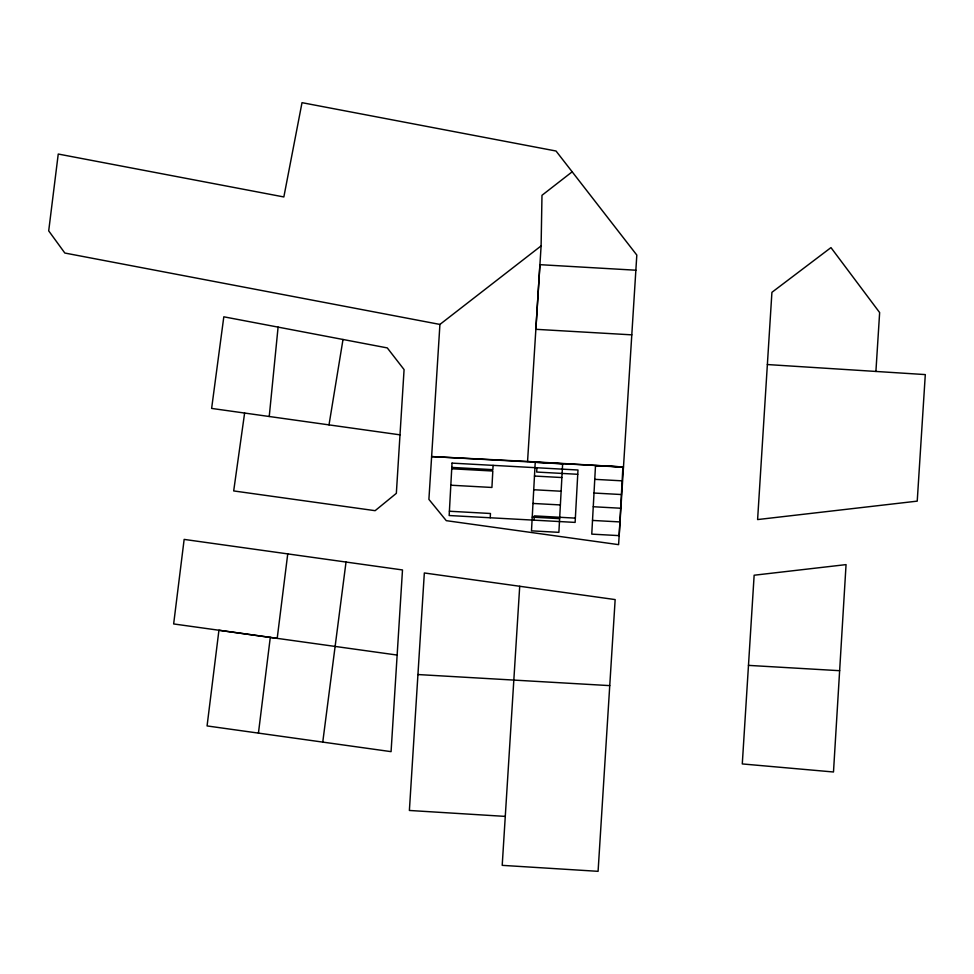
<?xml version="1.0" encoding="UTF-8"?>
<svg xmlns="http://www.w3.org/2000/svg" width="974" height="974" viewBox="0 0 974 974"><rect width="100%" height="100%" fill="white"/><g stroke="black" fill="none" stroke-linecap="round" stroke-linejoin="round"><path stroke-width="1.46" d="M541.106 245.898L541.982 195.299L572.176 171.814L556.032 151.019L302.013 102.672L283.848 196.955L58.245 154.038L48.7 230.862L64.832 253.033L439.919 324.427L541.106 245.898L527.555 461.457L431.628 456.575L428.901 499.382L446.275 520.664L618.6 544.649L636.813 255.066L572.176 171.814M490.226 517.766L490.458 513.493L449.404 511.24M493.088 465.365L492.856 469.651L451.79 467.41M534.056 520.165L534.288 515.879L575.354 518.131M536.918 467.764L536.686 472.049L577.74 474.289M839.637 670.696L846.053 564.616L754.144 575.22L742.285 763.933L833.488 771.992L839.637 670.696L748.47 665.376M519.714 586.263L502.207 865.35L598.085 871.328L615.154 599.582L424.335 572.968L409.384 810.465L505.275 816.395M439.919 324.427L431.628 456.575L623.482 466.996L527.555 461.457M875.906 371.459L879.644 312.569L830.968 247.603L771.919 292.322L757.602 519.568L917.228 501.135L925.3 374.588L767.366 364.544M269.238 416.482L278.089 327.118L223.813 316.806L211.626 408.423L400.01 434.842M258.439 733.105L270.285 637.41L218.931 630.251L207.072 725.934L391.073 751.648L402.493 569.948L184.147 539.401L173.652 623.944L397.149 655.064M287.744 553.889L277.2 638.36L270.285 637.41M322.759 742.091L346.026 562.047M244.62 413.025L233.687 490.933L375.112 510.68L396.345 493.343L404.076 369.596L387.287 347.913L278.089 327.118M329.005 424.871L343.006 339.476M609.748 685.623L417.943 674.544M451.717 468.774L492.82 471.026L491.919 487.463L450.816 485.21M534.482 476.043L561.876 477.54M594.761 479.342L622.155 480.839M533.74 489.739L561.134 491.237M594.006 493.039L621.412 494.536M532.985 503.448L560.379 504.934M593.263 506.736L620.657 508.233M532.242 517.145L559.636 518.643M592.509 520.433L619.914 521.93M635.876 270.212L539.925 264.672L535.846 329.309L631.797 334.849M452.033 463.125L449.16 515.526L575.123 522.405L577.984 470.004L452.033 463.125M535.225 462.346L531.487 530.842L558.881 532.34L562.631 463.843L535.225 462.346M595.504 465.645L591.766 534.129L619.16 535.627L622.897 467.13L595.504 465.645"/></g></svg>
